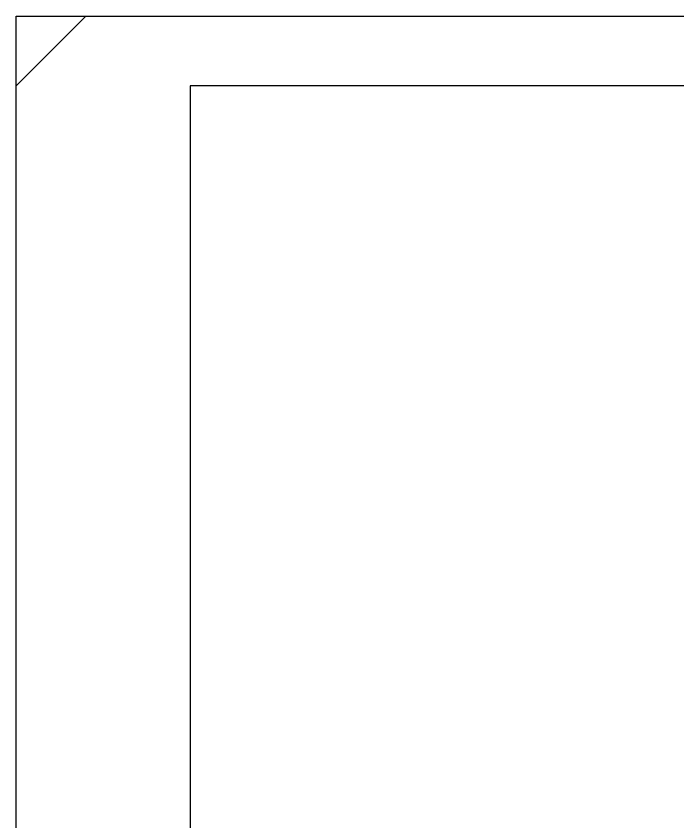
# Model space of a CAD drawing. Header units: millimetres. Extents: x -20242 to 39158, y -15780 to 26220.
# Drawn here: x -20242 to -10736, y 14646 to 26220 of the extents above; entities that cross this region are included whole.
import ezdxf

# ---------------------------------------------------------------- set-up
doc = ezdxf.new("R2010")
doc.units = ezdxf.units.MM

msp = doc.modelspace()

# ---------------------------------------------------------------- linework, layer by layer
for p, q in [((-20241.693, 25219.909), (-19241.693, 26219.909)), ((-17741.693, 25219.909), (-17741.693, 24219.909))]:
    msp.add_line(p, q)
msp.add_lwpolyline([(-20241.693, 26219.909), (39158.307, 26219.909), (39158.307, -15780.091), (-20241.693, -15780.091)], close=True)
for points in [[(-17741.693, -15780.091), (-20241.693, -15780.091), (-20241.693, 26219.909), (-17741.693, 26219.909)], [(-20241.693, 25219.909), (-20241.693, 26219.909), (39158.307, 26219.909), (39158.307, 25219.909)], [(-17741.693, 25219.909), (-17741.693, -14780.091)], [(38158.307, 25219.909), (-17741.693, 25219.909)]]:
    msp.add_lwpolyline(points)

doc.saveas('drawing.dxf')
